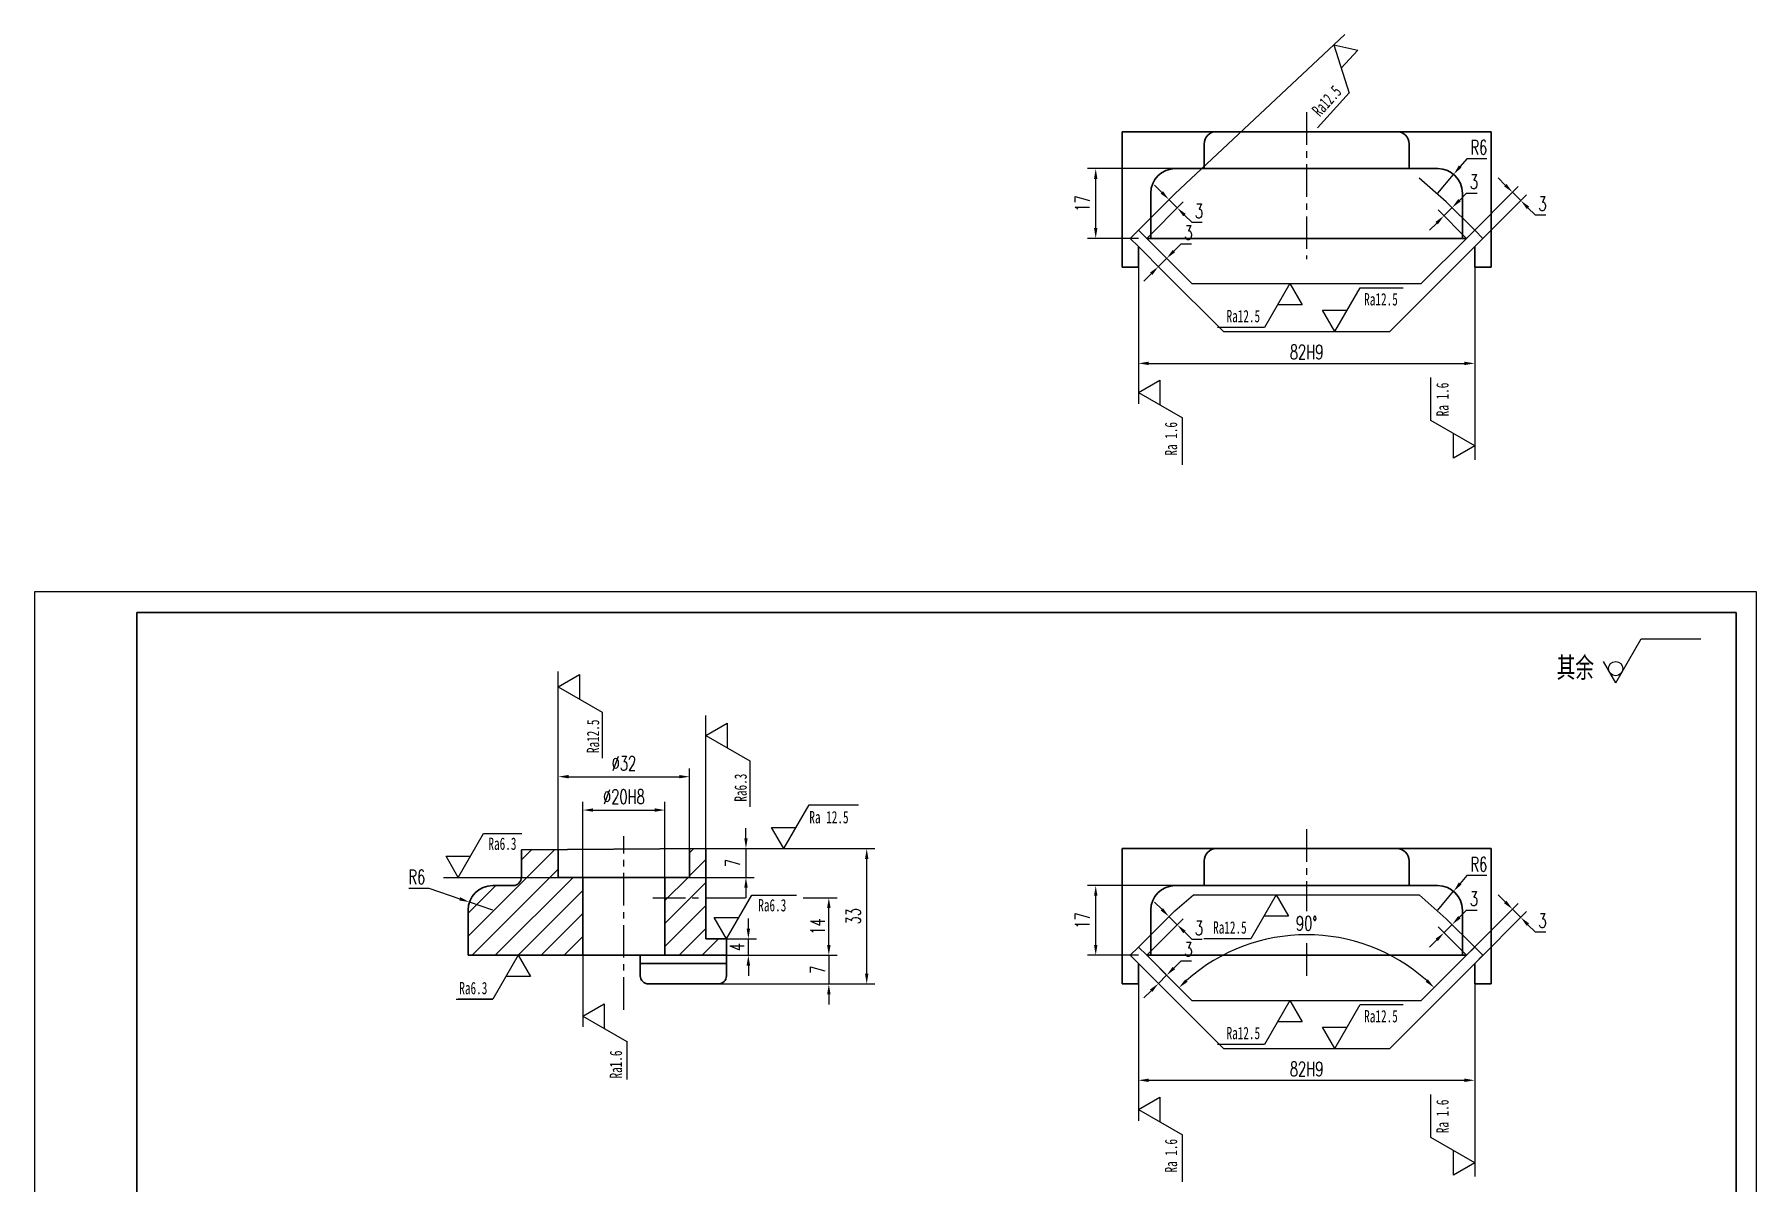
# Model space of a CAD drawing. Extents: x 125 to 545, y -74 to 358.
# Drawn here: x 125.1 to 545.1, y 78.5 to 358.4 of the extents above; entities that cross this region are included whole.
import ezdxf

# ---------------------------------------------------------------- set-up
doc = ezdxf.new("R2010")
doc.units = 0
doc.header["$LTSCALE"] = 0.5
doc.linetypes.add('CENTER', pattern=[50.8, 31.75, -6.35, 6.35, -6.35])
doc.layers.get('DEFPOINTS').update_dxf_attribs({"linetype": 'CONTINUOUS'})
for name, color, linetype in [('dim', 7, 'CONTINUOUS'), ('中心线', 3, 'CENTER'), ('文本', 7, 'CONTINUOUS'), ('细实线', 4, 'CONTINUOUS')]:
    doc.layers.add(name, color=color, linetype=linetype)
doc.layers.add('粗实线', color=7, linetype='CONTINUOUS', lineweight=30)
doc.styles.add('HZ', font='', dxfattribs={"width": 0.667})
doc.styles.add('PC_TEXTSTYLE', font='', dxfattribs={"width": 0.67})
doc.styles.get("Standard").update_dxf_attribs({"font": 'txt.shx', "width": 0.667})
doc.styles.get('HZ').set_extended_font_data('FangSong_GB2312')
doc.styles.get('PC_TEXTSTYLE').set_extended_font_data('仿宋_GB2312')
doc.dimstyles.new('直线型尺寸', dxfattribs={"dimscale": 0, "dimtxt": 3.5, "dimasz": 2.5, "dimexe": 2, "dimexo": 0, "dimgap": 1.5, "dimtad": 1, "dimdec": 0, "dimdsep": 46, "dimtxsty": 'Standard', "dimcen": 0, "dimclrd": 256, "dimclre": 256, "dimclrt": 256, "dimaunit": 1, "dimadec": 0, "dimazin": 0, "dimtfac": 1, "dimtdec": 4, "dimtmove": 0, "dimatfit": 3, "dimfxl": 1, "dimtolj": 1, "dimtzin": 0, "dimarcsym": 0})
doc.dimstyles.new('角度', dxfattribs={"dimscale": 0, "dimtxt": 3.5, "dimasz": 2.5, "dimexe": 2, "dimexo": 0, "dimgap": 1, "dimtad": 3, "dimtoh": 1, "dimdec": 0, "dimdsep": 46, "dimtxsty": 'Standard', "dimcen": 0, "dimclrd": 256, "dimclre": 256, "dimclrt": 256, "dimaunit": 1, "dimadec": 0, "dimazin": 0, "dimtfac": 1, "dimtdec": 0, "dimtmove": 0, "dimatfit": 3, "dimfxl": 1, "dimtolj": 1, "dimtzin": 0, "dimarcsym": 0})

# ---------------------------------------------------------------- blocks, each defined once
blk = doc.blocks.new('*D0')
at = {"layer": 'DEFPOINTS', "color": 0, "ltscale": 0.5, "transparency": 16777216}
for p in [(278.88, 169.32), (258.88, 152.92), (278.88, 152.92)]:
    blk.add_point(p, dxfattribs=at)
at = {"layer": 'dim', "lineweight": -2, "ltscale": 0.5, "transparency": 16777216}
for p, q in [((258.88, 152.92), (258.88, 171.32)), ((261.38, 169.32), (276.38, 169.32)), ((278.88, 152.92), (278.88, 171.32))]:
    blk.add_line(p, q, dxfattribs=at)
at = {"layer": 'dim', "ltscale": 0.5, "transparency": 16777216}
for points in [[(261.38, 169.74), (261.38, 168.91), (258.88, 169.32)], [(276.38, 169.74), (276.38, 168.91), (278.88, 169.32)]]:
    blk.add_solid(points, dxfattribs=at)
at = {"layer": 'dim', "ltscale": 0.5, "transparency": 16777216, "insert": (268.88, 172.57), "char_height": 3.5, "attachment_point": 5}
blk.add_mtext('\\A1;{\\C1;%%c20H8}', dxfattribs=at)
blk = doc.blocks.new('*D1')
at = {"layer": 'DEFPOINTS', "color": 0, "ltscale": 0.5, "transparency": 16777216}
for p in [(288.88, 159.92), (328.1, 159.92), (291.88, 126.92)]:
    blk.add_point(p, dxfattribs=at)
at = {"layer": 'dim', "lineweight": -2, "ltscale": 0.5, "transparency": 16777216}
for p, q in [((288.88, 159.92), (330.1, 159.92)), ((328.1, 129.42), (328.1, 157.42)), ((291.88, 126.92), (330.1, 126.92))]:
    blk.add_line(p, q, dxfattribs=at)
at = {"layer": 'dim', "ltscale": 0.5, "transparency": 16777216}
for points in [[(327.69, 157.42), (328.52, 157.42), (328.1, 159.92)], [(327.69, 129.42), (328.52, 129.42), (328.1, 126.92)]]:
    blk.add_solid(points, dxfattribs=at)
at = {"layer": 'dim', "ltscale": 0.5, "transparency": 16777216, "insert": (324.85, 143.42), "char_height": 3.5, "attachment_point": 5, "rotation": 90}
blk.add_mtext('\\A1;33', dxfattribs=at)
blk = doc.blocks.new('*D10')
at = {"layer": 'DEFPOINTS', "color": 0, "ltscale": 0.5, "transparency": 16777216}
for p in [(394.38, 126.92), (476.38, 126.92), (476.38, 103.44)]:
    blk.add_point(p, dxfattribs=at)
at = {"layer": 'dim', "lineweight": -2, "ltscale": 0.5, "transparency": 16777216}
for p, q in [((394.38, 126.92), (394.38, 101.44)), ((476.38, 126.92), (476.38, 101.44)), ((396.88, 103.44), (473.88, 103.44))]:
    blk.add_line(p, q, dxfattribs=at)
at = {"layer": 'dim', "ltscale": 0.5, "transparency": 16777216}
for points in [[(396.88, 103.85), (396.88, 103.02), (394.38, 103.44)], [(473.88, 103.85), (473.88, 103.02), (476.38, 103.44)]]:
    blk.add_solid(points, dxfattribs=at)
at = {"layer": 'dim', "ltscale": 0.5, "transparency": 16777216, "insert": (435.38, 106.19), "char_height": 3.5, "attachment_point": 5}
blk.add_mtext('\\A1;{\\C1;82H9}', dxfattribs=at)
blk = doc.blocks.new('*D11')
at = {"layer": 'DEFPOINTS', "color": 0, "ltscale": 0.5, "transparency": 16777216}
for p in [(383.95, 150.92), (410.38, 150.92), (394.38, 133.92)]:
    blk.add_point(p, dxfattribs=at)
at = {"layer": 'dim', "lineweight": -2, "ltscale": 0.5, "transparency": 16777216}
for p, q in [((410.38, 150.92), (381.95, 150.92)), ((383.95, 136.42), (383.95, 148.42)), ((394.38, 133.92), (381.95, 133.92))]:
    blk.add_line(p, q, dxfattribs=at)
at = {"layer": 'dim', "ltscale": 0.5, "transparency": 16777216}
for points in [[(383.54, 148.42), (384.37, 148.42), (383.95, 150.92)], [(383.54, 136.42), (384.37, 136.42), (383.95, 133.92)]]:
    blk.add_solid(points, dxfattribs=at)
at = {"layer": 'dim', "ltscale": 0.5, "transparency": 16777216, "insert": (380.7, 142.42), "char_height": 3.5, "attachment_point": 5, "rotation": 90}
blk.add_mtext('\\A1;17', dxfattribs=at)
blk = doc.blocks.new('*D12')
at = {"layer": 'DEFPOINTS', "color": 0, "ltscale": 0.5, "transparency": 16777216}
for p in [(471.24, 149.51), (467.38, 144.92)]:
    blk.add_point(p, dxfattribs=at)
at = {"layer": 'dim', "lineweight": -2, "ltscale": 0.5, "transparency": 16777216}
for p, q in [((474.45, 153.34), (472.84, 151.43)), ((479.34, 153.34), (474.45, 153.34)), ((467.38, 144.92), (471.24, 149.51))]:
    blk.add_line(p, q, dxfattribs=at)
at = {"layer": 'dim', "ltscale": 0.5, "transparency": 16777216}
blk.add_solid([(472.52, 151.7), (473.16, 151.16), (471.24, 149.51)], dxfattribs=at)
at = {"layer": 'dim', "ltscale": 0.5, "transparency": 16777216, "insert": (477.4, 156.09), "char_height": 3.5, "attachment_point": 5}
blk.add_mtext('\\A1;R6', dxfattribs=at)
blk = doc.blocks.new('ccd')
at = {"layer": 'dim', "ltscale": 0.5}
for p, q in [((0, 0), (6.18, 10.7)), ((-3, 5.2), (3, 5.2)), ((0, 0), (-3, 5.2))]:
    blk.add_line(p, q, dxfattribs=at)
blk = doc.blocks.new('*D14')
at = {"layer": 'DEFPOINTS', "color": 0, "ltscale": 0.5, "transparency": 16777216}
for p in [(293.88, 137.92), (299.23, 137.92), (293.88, 133.92)]:
    blk.add_point(p, dxfattribs=at)
at = {"layer": '文本', "lineweight": -2, "ltscale": 0.5, "transparency": 16777216}
for p, q in [((299.23, 140.42), (299.23, 142.92)), ((293.88, 137.92), (301.23, 137.92)), ((299.23, 133.92), (299.23, 137.92)), ((293.88, 133.92), (301.23, 133.92)), ((299.23, 131.42), (299.23, 128.92))]:
    blk.add_line(p, q, dxfattribs=at)
at = {"layer": '文本', "ltscale": 0.5, "transparency": 16777216}
for points in [[(298.82, 140.42), (299.65, 140.42), (299.23, 137.92)], [(298.82, 131.42), (299.65, 131.42), (299.23, 133.92)]]:
    blk.add_solid(points, dxfattribs=at)
at = {"layer": '文本', "ltscale": 0.5, "transparency": 16777216, "insert": (296.48, 135.92), "char_height": 3.5, "attachment_point": 5, "rotation": 90}
blk.add_mtext('\\A1;4', dxfattribs=at)
blk = doc.blocks.new('*D15')
at = {"layer": 'DEFPOINTS', "color": 0, "ltscale": 0.5, "transparency": 16777216}
for p in [(293.88, 133.92), (293.88, 126.92), (318.86, 126.92)]:
    blk.add_point(p, dxfattribs=at)
at = {"layer": '文本', "lineweight": -2, "ltscale": 0.5, "transparency": 16777216}
for p, q in [((318.86, 136.42), (318.86, 138.92)), ((293.88, 133.92), (320.86, 133.92)), ((318.86, 133.92), (318.86, 126.92)), ((293.88, 126.92), (320.86, 126.92)), ((318.86, 124.42), (318.86, 121.92))]:
    blk.add_line(p, q, dxfattribs=at)
at = {"layer": '文本', "ltscale": 0.5, "transparency": 16777216}
for points in [[(318.44, 136.42), (319.28, 136.42), (318.86, 133.92)], [(318.44, 124.42), (319.28, 124.42), (318.86, 126.92)]]:
    blk.add_solid(points, dxfattribs=at)
at = {"layer": '文本', "ltscale": 0.5, "transparency": 16777216, "insert": (316.11, 130.42), "char_height": 3.5, "attachment_point": 5, "rotation": 90}
blk.add_mtext('\\A1;7', dxfattribs=at)
blk = doc.blocks.new('*D17')
at = {"layer": 'DEFPOINTS', "color": 0, "ltscale": 0.5, "transparency": 16777216}
for p in [(403.82, 141.36), (394.38, 135.92), (396.38, 133.92)]:
    blk.add_point(p, dxfattribs=at)
at = {"layer": '文本', "lineweight": -2, "ltscale": 0.5, "transparency": 16777216}
for p, q in [((394.38, 135.92), (403.24, 144.78)), ((400.06, 145.13), (398.29, 146.9)), ((401.82, 143.36), (403.82, 141.36)), ((396.38, 133.92), (405.24, 142.78)), ((405.59, 139.6), (407.36, 137.83)), ((407.36, 137.83), (409.92, 137.83))]:
    blk.add_line(p, q, dxfattribs=at)
at = {"layer": '文本', "ltscale": 0.5, "transparency": 16777216}
for points in [[(400.35, 145.43), (399.76, 144.84), (401.82, 143.36)], [(405.89, 139.89), (405.3, 139.3), (403.82, 141.36)]]:
    blk.add_solid(points, dxfattribs=at)
at = {"layer": '文本', "ltscale": 0.5, "transparency": 16777216, "insert": (409.14, 140.58), "char_height": 3.5, "attachment_point": 5}
blk.add_mtext('\\A1;3', dxfattribs=at)
blk = doc.blocks.new('*D18')
at = {"layer": 'DEFPOINTS', "color": 0, "ltscale": 0.5, "transparency": 16777216}
for p in [(394.38, 131.92), (396.38, 133.92), (401.25, 129.04)]:
    blk.add_point(p, dxfattribs=at)
at = {"layer": '文本', "lineweight": -2, "ltscale": 0.5, "transparency": 16777216}
for p, q in [((394.38, 131.92), (400.67, 125.63)), ((396.38, 133.92), (402.67, 127.63)), ((403.02, 130.81), (404.79, 132.58)), ((404.79, 132.58), (407.34, 132.58)), ((399.25, 127.04), (401.25, 129.04)), ((397.48, 125.28), (395.72, 123.51))]:
    blk.add_line(p, q, dxfattribs=at)
at = {"layer": '文本', "ltscale": 0.5, "transparency": 16777216}
for points in [[(402.73, 131.11), (403.32, 130.52), (401.25, 129.04)], [(397.19, 125.57), (397.78, 124.98), (399.25, 127.04)]]:
    blk.add_solid(points, dxfattribs=at)
at = {"layer": '文本', "ltscale": 0.5, "transparency": 16777216, "insert": (406.57, 135.33), "char_height": 3.5, "attachment_point": 5}
blk.add_mtext('\\A1;3', dxfattribs=at)
blk = doc.blocks.new('*D19')
at = {"layer": 'DEFPOINTS', "color": 0, "ltscale": 0.5, "transparency": 16777216}
for p in [(470.88, 141.42), (476.38, 135.92), (474.38, 133.92)]:
    blk.add_point(p, dxfattribs=at)
at = {"layer": '文本', "lineweight": -2, "ltscale": 0.5, "transparency": 16777216}
for p, q in [((476.38, 135.92), (469.46, 142.83)), ((472.65, 143.19), (474.41, 144.95)), ((474.41, 144.95), (476.97, 144.95)), ((474.38, 133.92), (467.46, 140.83)), ((468.88, 139.42), (470.88, 141.42)), ((467.11, 137.65), (465.34, 135.88))]:
    blk.add_line(p, q, dxfattribs=at)
at = {"layer": '文本', "ltscale": 0.5, "transparency": 16777216}
for points in [[(472.35, 143.48), (472.94, 142.89), (470.88, 141.42)], [(466.82, 137.94), (467.41, 137.36), (468.88, 139.42)]]:
    blk.add_solid(points, dxfattribs=at)
at = {"layer": '文本', "ltscale": 0.5, "transparency": 16777216, "insert": (476.19, 147.7), "char_height": 3.5, "attachment_point": 5}
blk.add_mtext('\\A1;3', dxfattribs=at)
blk = doc.blocks.new('*D20')
at = {"layer": 'DEFPOINTS', "color": 0, "ltscale": 0.5, "transparency": 16777216}
for p in [(487.6, 143.14), (474.38, 133.92), (476.38, 131.92)]:
    blk.add_point(p, dxfattribs=at)
at = {"layer": '文本', "lineweight": -2, "ltscale": 0.5, "transparency": 16777216}
for p, q in [((483.83, 146.91), (482.07, 148.68)), ((474.38, 133.92), (487.02, 146.56)), ((476.38, 131.92), (489.02, 144.56)), ((485.6, 145.14), (487.6, 143.14)), ((489.37, 141.37), (491.14, 139.61)), ((491.14, 139.61), (493.69, 139.61))]:
    blk.add_line(p, q, dxfattribs=at)
at = {"layer": '文本', "ltscale": 0.5, "transparency": 16777216}
for points in [[(484.13, 147.2), (483.54, 146.61), (485.6, 145.14)], [(489.66, 141.67), (489.07, 141.08), (487.6, 143.14)]]:
    blk.add_solid(points, dxfattribs=at)
at = {"layer": '文本', "ltscale": 0.5, "transparency": 16777216, "insert": (492.92, 142.36), "char_height": 3.5, "attachment_point": 5}
blk.add_mtext('\\A1;3', dxfattribs=at)
blk = doc.blocks.new('*D21')
at = {"layer": 'DEFPOINTS', "color": 0, "ltscale": 0.5, "transparency": 16777216}
for p in [(394.38, 301.72), (476.38, 301.72), (476.38, 278.23)]:
    blk.add_point(p, dxfattribs=at)
at = {"layer": 'dim', "lineweight": -2, "ltscale": 0.5, "transparency": 16777216}
for p, q in [((394.38, 301.72), (394.38, 276.23)), ((476.38, 301.72), (476.38, 276.23)), ((396.88, 278.23), (473.88, 278.23))]:
    blk.add_line(p, q, dxfattribs=at)
at = {"layer": 'dim', "ltscale": 0.5, "transparency": 16777216}
for points in [[(396.88, 278.65), (396.88, 277.82), (394.38, 278.23)], [(473.88, 278.65), (473.88, 277.82), (476.38, 278.23)]]:
    blk.add_solid(points, dxfattribs=at)
at = {"layer": 'dim', "ltscale": 0.5, "transparency": 16777216, "insert": (435.38, 280.98), "char_height": 3.5, "attachment_point": 5}
blk.add_mtext('\\A1;82H9', dxfattribs=at)
blk = doc.blocks.new('*D25')
at = {"layer": 'DEFPOINTS', "color": 0, "ltscale": 0.5, "transparency": 16777216}
for p in [(394.38, 306.72), (396.38, 308.72), (401.25, 303.84)]:
    blk.add_point(p, dxfattribs=at)
at = {"layer": '文本', "lineweight": -2, "ltscale": 0.5, "transparency": 16777216}
for p, q in [((394.38, 306.72), (400.67, 300.43)), ((396.38, 308.72), (402.67, 302.43)), ((403.02, 305.61), (404.79, 307.38)), ((404.79, 307.38), (407.34, 307.38)), ((399.25, 301.84), (401.25, 303.84)), ((397.48, 300.08), (395.72, 298.31))]:
    blk.add_line(p, q, dxfattribs=at)
at = {"layer": '文本', "ltscale": 0.5, "transparency": 16777216}
for points in [[(402.73, 305.91), (403.32, 305.32), (401.25, 303.84)], [(397.19, 300.37), (397.78, 299.78), (399.25, 301.84)]]:
    blk.add_solid(points, dxfattribs=at)
at = {"layer": '文本', "ltscale": 0.5, "transparency": 16777216, "insert": (406.57, 310.13), "char_height": 3.5, "attachment_point": 5}
blk.add_mtext('\\A1;3', dxfattribs=at)
blk = doc.blocks.new('*D24')
at = {"layer": 'DEFPOINTS', "color": 0, "ltscale": 0.5, "transparency": 16777216}
for p in [(403.82, 316.16), (394.38, 310.72), (396.38, 308.72)]:
    blk.add_point(p, dxfattribs=at)
at = {"layer": '文本', "lineweight": -2, "ltscale": 0.5, "transparency": 16777216}
for p, q in [((394.38, 310.72), (403.24, 319.58)), ((400.06, 319.93), (398.29, 321.7)), ((396.38, 308.72), (405.24, 317.58)), ((401.82, 318.16), (403.82, 316.16)), ((405.59, 314.4), (407.36, 312.63)), ((407.36, 312.63), (409.92, 312.63))]:
    blk.add_line(p, q, dxfattribs=at)
at = {"layer": '文本', "ltscale": 0.5, "transparency": 16777216}
for points in [[(400.35, 320.23), (399.76, 319.64), (401.82, 318.16)], [(405.89, 314.69), (405.3, 314.1), (403.82, 316.16)]]:
    blk.add_solid(points, dxfattribs=at)
at = {"layer": '文本', "ltscale": 0.5, "transparency": 16777216, "insert": (409.14, 315.38), "char_height": 3.5, "attachment_point": 5}
blk.add_mtext('\\A1;3', dxfattribs=at)
blk = doc.blocks.new('*D22')
at = {"layer": 'DEFPOINTS', "color": 0, "ltscale": 0.5, "transparency": 16777216}
for p in [(383.95, 325.72), (410.38, 325.72), (394.38, 308.72)]:
    blk.add_point(p, dxfattribs=at)
at = {"layer": 'dim', "lineweight": -2, "ltscale": 0.5, "transparency": 16777216}
for p, q in [((410.38, 325.72), (381.95, 325.72)), ((383.95, 311.22), (383.95, 323.22)), ((394.38, 308.72), (381.95, 308.72))]:
    blk.add_line(p, q, dxfattribs=at)
at = {"layer": 'dim', "ltscale": 0.5, "transparency": 16777216}
for points in [[(383.54, 323.22), (384.37, 323.22), (383.95, 325.72)], [(383.54, 311.22), (384.37, 311.22), (383.95, 308.72)]]:
    blk.add_solid(points, dxfattribs=at)
at = {"layer": 'dim', "ltscale": 0.5, "transparency": 16777216, "insert": (380.7, 317.22), "char_height": 3.5, "attachment_point": 5, "rotation": 90}
blk.add_mtext('\\A1;17', dxfattribs=at)
blk = doc.blocks.new('*D27')
at = {"layer": 'DEFPOINTS', "color": 0, "ltscale": 0.5, "transparency": 16777216}
for p in [(487.6, 317.94), (474.38, 308.72), (476.38, 306.72)]:
    blk.add_point(p, dxfattribs=at)
at = {"layer": '文本', "lineweight": -2, "ltscale": 0.5, "transparency": 16777216}
for p, q in [((483.83, 321.71), (482.07, 323.48)), ((474.38, 308.72), (487.02, 321.36)), ((476.38, 306.72), (489.02, 319.36)), ((485.6, 319.94), (487.6, 317.94)), ((489.37, 316.17), (491.14, 314.41)), ((491.14, 314.41), (493.69, 314.41))]:
    blk.add_line(p, q, dxfattribs=at)
at = {"layer": '文本', "ltscale": 0.5, "transparency": 16777216}
for points in [[(484.13, 322), (483.54, 321.41), (485.6, 319.94)], [(489.66, 316.47), (489.07, 315.88), (487.6, 317.94)]]:
    blk.add_solid(points, dxfattribs=at)
at = {"layer": '文本', "ltscale": 0.5, "transparency": 16777216, "insert": (492.92, 317.16), "char_height": 3.5, "attachment_point": 5}
blk.add_mtext('\\A1;3', dxfattribs=at)
blk = doc.blocks.new('*D26')
at = {"layer": 'DEFPOINTS', "color": 0, "ltscale": 0.5, "transparency": 16777216}
for p in [(470.88, 316.22), (474.38, 308.72), (476.38, 310.72)]:
    blk.add_point(p, dxfattribs=at)
at = {"layer": '文本', "lineweight": -2, "ltscale": 0.5, "transparency": 16777216}
for p, q in [((472.65, 317.98), (474.41, 319.75)), ((474.41, 319.75), (476.97, 319.75)), ((474.38, 308.72), (467.46, 315.63)), ((468.88, 314.22), (470.88, 316.22)), ((476.38, 310.72), (469.46, 317.63)), ((467.11, 312.45), (465.34, 310.68))]:
    blk.add_line(p, q, dxfattribs=at)
at = {"layer": '文本', "ltscale": 0.5, "transparency": 16777216}
for points in [[(472.35, 318.28), (472.94, 317.69), (470.88, 316.22)], [(466.82, 312.74), (467.41, 312.15), (468.88, 314.22)]]:
    blk.add_solid(points, dxfattribs=at)
at = {"layer": '文本', "ltscale": 0.5, "transparency": 16777216, "insert": (476.19, 322.5), "char_height": 3.5, "attachment_point": 5}
blk.add_mtext('\\A1;3', dxfattribs=at)
blk = doc.blocks.new('*D23')
at = {"layer": 'DEFPOINTS', "color": 0, "ltscale": 0.5, "transparency": 16777216}
for p in [(471.24, 324.31), (467.38, 319.72)]:
    blk.add_point(p, dxfattribs=at)
at = {"layer": 'dim', "lineweight": -2, "ltscale": 0.5, "transparency": 16777216}
for p, q in [((474.45, 328.14), (472.84, 326.23)), ((479.34, 328.14), (474.45, 328.14)), ((467.38, 319.72), (471.24, 324.31))]:
    blk.add_line(p, q, dxfattribs=at)
at = {"layer": 'dim', "ltscale": 0.5, "transparency": 16777216}
blk.add_solid([(472.52, 326.5), (473.16, 325.96), (471.24, 324.31)], dxfattribs=at)
at = {"layer": 'dim', "ltscale": 0.5, "transparency": 16777216, "insert": (477.4, 330.89), "char_height": 3.5, "attachment_point": 5}
blk.add_mtext('\\A1;R6', dxfattribs=at)
blk = doc.blocks.new('*D28')
at = {"layer": 'DEFPOINTS', "color": 0, "ltscale": 0.5, "transparency": 16777216}
for p in [(394.38, 135.92), (446.77, 137.42), (396.38, 133.92), (474.38, 133.92), (463.34, 122.88)]:
    blk.add_point(p, dxfattribs=at)
at = {"layer": '文本', "lineweight": -2, "ltscale": 0.5, "transparency": 16777216}
blk.add_line((396.38, 133.92), (405.68, 124.62), dxfattribs=at)
blk.add_arc((435.38, 94.92), 44, 48.2559, 131.7441, dxfattribs=at)
at = {"layer": '文本', "ltscale": 0.5, "transparency": 16777216}
for points in [[(406.37, 127.44), (405.8, 128.05), (404.27, 126.03)], [(464.96, 128.05), (464.39, 127.44), (466.49, 126.03)]]:
    blk.add_solid(points, dxfattribs=at)
at = {"layer": '文本', "ltscale": 0.5, "transparency": 16777216, "insert": (435.38, 141.67), "char_height": 3.5, "attachment_point": 5}
blk.add_mtext('\\A1;90°', dxfattribs=at)
blk = doc.blocks.new('*D29')
at = {"layer": 'DEFPOINTS', "color": 0, "ltscale": 0.5, "transparency": 16777216}
for p in [(231.21, 146.87), (236.88, 144.92)]:
    blk.add_point(p, dxfattribs=at)
at = {"layer": '文本', "lineweight": -2, "ltscale": 0.5, "transparency": 16777216}
for p, q in [((216.43, 150.27), (221.32, 150.27)), ((221.32, 150.27), (228.84, 147.68)), ((236.88, 144.92), (231.21, 146.87))]:
    blk.add_line(p, q, dxfattribs=at)
at = {"layer": '文本', "ltscale": 0.5, "transparency": 16777216}
blk.add_solid([(228.98, 148.08), (228.71, 147.29), (231.21, 146.87)], dxfattribs=at)
at = {"layer": '文本', "ltscale": 0.5, "transparency": 16777216, "insert": (218.38, 153.02), "char_height": 3.5, "attachment_point": 5}
blk.add_mtext('\\A1;R6', dxfattribs=at)

msp = doc.modelspace()

# ---------------------------------------------------------------- linework, layer by layer
at = {"layer": 'dim', "ltscale": 0.5}
for p, q in [((445.76, 344.16), (438.04, 335.68)), ((442.23, 285.99), (448.41, 296.69)), ((448.41, 296.69), (458.91, 296.69)), ((394.38, 293.97), (394.38, 287.65)), ((442.23, 285.99), (439.23, 291.19)), ((439.23, 291.19), (445.23, 291.19)), ((476.38, 293.97), (476.38, 254.74)), ((425.08, 286.99), (413.62, 286.99)), ((465.68, 264.31), (465.68, 274.81)), ((405.07, 264.97), (405.07, 253.5)), ((476.38, 258.14), (465.68, 264.31)), ((471.18, 255.14), (471.18, 261.14)), ((476.38, 258.14), (471.18, 255.14)), ((510.76, 200.35), (516.94, 211.04)), ((516.94, 211.04), (531.54, 211.04)), ((252.88, 159.68), (252.88, 203.11)), ((510.76, 200.35), (507.76, 205.54)), ((263.58, 193.17), (263.58, 181.97)), ((299.58, 181.32), (299.58, 170.12)), ((255.38, 177.46), (282.38, 177.46)), ((284.88, 159.92), (284.88, 179.46)), ((307.88, 159.92), (314.06, 170.61)), ((314.06, 170.61), (326.13, 170.61)), ((298.65, 162.42), (298.65, 164.92)), ((304.88, 165.11), (310.88, 165.11)), ((307.88, 159.92), (304.88, 165.11)), ((228.5, 152.92), (234.67, 163.61)), ((234.67, 163.61), (243.96, 163.61)), ((284.88, 159.92), (300.65, 159.92)), ((298.65, 159.92), (298.65, 152.92)), ((228.5, 152.92), (225.5, 158.11)), ((225.5, 158.11), (231.5, 158.11)), ((224.9, 152.92), (252.88, 152.92)), ((284.53, 152.92), (300.65, 152.92)), ((293.88, 137.92), (300.06, 148.61)), ((298.65, 150.42), (298.65, 147.92)), ((300.06, 148.61), (310.98, 148.61)), ((293.88, 137.92), (290.88, 143.11)), ((290.88, 143.11), (296.88, 143.11)), ((421.8, 137.93), (410.33, 137.93)), ((243.08, 133.92), (236.9, 123.22)), ((243.08, 133.92), (246.08, 128.72)), ((258.88, 133.92), (258.88, 116.43)), ((246.08, 128.72), (240.08, 128.72)), ((227.97, 123.22), (236.9, 123.22)), ((236.9, 123.22), (228.44, 123.22)), ((442.23, 111.19), (448.41, 121.89)), ((448.41, 121.89), (458.91, 121.89)), ((394.38, 119.17), (394.38, 112.85)), ((476.38, 119.17), (476.38, 79.94)), ((439.23, 116.39), (445.23, 116.39)), ((442.23, 111.19), (439.23, 116.39)), ((269.58, 112.94), (269.58, 103.59)), ((425.08, 112.19), (413.62, 112.19)), ((465.68, 89.51), (465.68, 100.01)), ((405.07, 90.17), (405.07, 78.7)), ((476.38, 83.34), (465.68, 89.51)), ((471.18, 80.34), (471.18, 86.34)), ((476.38, 83.34), (471.18, 80.34))]:
    msp.add_line(p, q, dxfattribs=at)
msp.add_circle((510.76, 203.81), 1.73, dxfattribs=at)
for points in [[(255.38, 177.88), (255.38, 177.05), (252.88, 177.46)], [(282.38, 177.88), (282.38, 177.05), (284.88, 177.46)], [(298.24, 162.42), (299.07, 162.42), (298.65, 159.92)], [(298.24, 150.42), (299.07, 150.42), (298.65, 152.92)]]:
    msp.add_solid(points, dxfattribs=at)
at = {"layer": '中心线', "ltscale": 0.5}
for p, q in [((435.38, 339.47), (435.38, 303.65)), ((435.38, 164.67), (435.38, 144.68)), ((268.88, 120.65), (268.88, 162.97)), ((275.97, 147.92), (292.35, 147.92)), ((435.38, 136.85), (435.38, 128.85))]:
    msp.add_line(p, q, dxfattribs=at)
at = {"layer": '文本', "ltscale": 0.5}
for p, q in [((403.24, 319.58), (444.68, 358.43)), ((469.46, 317.63), (462.86, 323.42)), ((476.38, 306.72), (455.65, 285.99)), ((474.38, 308.72), (463.34, 297.68)), ((402.67, 302.43), (407.41, 297.68)), ((400.67, 300.43), (415.1, 285.99)), ((407.41, 297.68), (463.34, 297.68)), ((415.1, 285.99), (455.65, 285.99)), ((394.38, 276.23), (394.38, 268.39)), ((288.88, 159.92), (288.88, 192.37)), ((292.35, 147.92), (298.52, 147.92)), ((312.63, 147.92), (320.86, 147.92)), ((403.24, 144.78), (407.8, 148.62)), ((407.8, 148.62), (462.86, 148.62)), ((469.46, 142.83), (462.86, 148.62)), ((318.86, 136.42), (318.86, 145.42)), ((300.85, 133.92), (320.86, 133.92)), ((476.38, 131.92), (455.65, 111.19)), ((474.38, 133.92), (463.34, 122.88)), ((402.67, 127.63), (407.41, 122.88)), ((400.67, 125.63), (415.1, 111.19)), ((407.41, 122.88), (463.34, 122.88)), ((415.1, 111.19), (455.65, 111.19)), ((394.38, 101.44), (394.38, 93.59))]:
    msp.add_line(p, q, dxfattribs=at)
for points in [[(318.44, 145.42), (319.28, 145.42), (318.86, 147.92)], [(318.44, 136.42), (319.28, 136.42), (318.86, 133.92)]]:
    msp.add_solid(points, dxfattribs=at)
at = {"layer": '粗实线', "ltscale": 0.5}
for p, q in [((390.38, 334.72), (480.38, 334.72)), ((390.38, 334.72), (390.38, 301.72)), ((413.38, 334.72), (457.38, 334.72)), ((480.38, 334.72), (480.38, 301.72)), ((410.38, 331.72), (410.38, 325.72)), ((460.38, 331.72), (460.38, 325.72)), ((403.38, 325.72), (467.38, 325.72)), ((397.38, 319.72), (397.38, 308.72)), ((473.38, 319.72), (473.38, 308.72)), ((394.38, 310.72), (392.38, 308.72)), ((392.38, 308.72), (394.38, 306.72)), ((394.38, 310.72), (396.38, 308.72)), ((394.38, 306.72), (394.38, 301.72)), ((396.38, 308.72), (474.38, 308.72)), ((476.38, 310.72), (474.38, 308.72)), ((476.38, 310.72), (478.38, 308.72)), ((478.38, 308.72), (476.38, 306.72)), ((476.38, 306.72), (476.38, 301.72)), ((390.38, 301.72), (394.38, 301.72)), ((476.38, 301.72), (480.38, 301.72)), ((243.88, 159.62), (288.88, 159.92)), ((243.88, 152.92), (243.88, 159.62)), ((252.88, 152.92), (252.88, 159.68)), ((284.88, 152.92), (284.88, 159.92)), ((288.88, 137.92), (288.88, 159.92)), ((390.38, 159.92), (390.38, 126.92)), ((390.38, 159.92), (480.38, 159.92)), ((413.38, 159.92), (457.38, 159.92)), ((480.38, 159.92), (480.38, 126.92)), ((410.38, 156.92), (410.38, 150.92)), ((460.38, 156.92), (460.38, 150.92)), ((252.88, 152.92), (284.88, 152.92)), ((258.88, 133.92), (258.88, 152.92)), ((278.88, 133.92), (278.88, 152.92)), ((236.88, 150.92), (241.88, 150.92)), ((403.38, 150.92), (467.38, 150.92)), ((230.88, 133.92), (230.88, 144.92)), ((397.38, 144.92), (397.38, 133.92)), ((473.38, 144.92), (473.38, 133.92)), ((288.88, 137.92), (293.88, 137.92)), ((293.88, 128.92), (293.88, 137.92)), ((394.38, 135.92), (392.38, 133.92)), ((394.38, 135.92), (396.38, 133.92)), ((476.38, 135.92), (474.38, 133.92)), ((476.38, 135.92), (478.38, 133.92)), ((230.88, 133.92), (293.88, 133.92)), ((272.88, 128.92), (272.88, 133.92)), ((293.88, 131.92), (272.88, 131.92)), ((392.38, 133.92), (394.38, 131.92)), ((394.38, 131.92), (394.38, 126.92)), ((396.38, 133.92), (474.38, 133.92)), ((478.38, 133.92), (476.38, 131.92)), ((476.38, 131.92), (476.38, 126.92)), ((274.88, 126.92), (291.88, 126.92)), ((390.38, 126.92), (394.38, 126.92)), ((476.38, 126.92), (480.38, 126.92))]:
    msp.add_line(p, q, dxfattribs=at)
at = {"layer": '粗实线'}
for p, q in [((150.12, 217.5), (150.12, -69.5)), ((540.12, 217.5), (150.12, 217.5)), ((540.12, -69.5), (540.12, 217.5))]:
    msp.add_line(p, q, dxfattribs=at)
at = {"layer": '粗实线', "ltscale": 0.5}
for centre, radius, start, end in [((413.38, 331.72), 3, 90, 180), ((457.38, 331.72), 3, 0, 90), ((403.38, 319.72), 6, 90, 180), ((467.38, 319.72), 6, 0, 90), ((413.38, 156.92), 3, 90, 180), ((457.38, 156.92), 3, 0, 90), ((241.88, 152.92), 2, 270, 360), ((236.88, 144.92), 6, 90, 180), ((403.38, 144.92), 6, 90, 180), ((467.38, 144.92), 6, 0, 90), ((274.88, 128.92), 2, 180, 270), ((291.88, 128.92), 2, 270, 0)]:
    msp.add_arc(centre, radius, start, end, dxfattribs=at)
at = {"layer": '细实线', "linetype": 'Continuous', "ltscale": 0.5}
for p, q in [((243.24, 150.92), (252, 159.67)), ((243.89, 157.18), (246.34, 159.63)), ((284.88, 158.88), (285.92, 159.92)), ((284.88, 153.27), (288.88, 157.27)), ((231.85, 133.92), (252.88, 154.95)), ((237.47, 133.92), (256.47, 152.92)), ((278.88, 152.88), (278.92, 152.92)), ((278.88, 147.27), (284.53, 152.92)), ((278.88, 141.66), (288.88, 151.66)), ((230.88, 144.17), (237.63, 150.92)), ((230.88, 138.56), (243.24, 150.92)), ((243.08, 133.92), (258.88, 149.72)), ((248.69, 133.92), (258.88, 144.11)), ((278.88, 136.04), (288.88, 146.04)), ((282.37, 133.92), (288.88, 140.43)), ((254.3, 133.92), (258.88, 138.49)), ((287.98, 133.92), (291.98, 137.92)), ((293.59, 133.92), (293.88, 134.21))]:
    msp.add_line(p, q, dxfattribs=at)
at = {"layer": '细实线'}
msp.add_lwpolyline([(125.12, -74.5), (545.12, -74.5), (545.12, 222.5), (125.12, 222.5)], close=True, dxfattribs=at)

# ---------------------------------------------------------------- block references
at = {"layer": 'dim'}
for p, rotation in [((442.01, 355.92), 227.6859324847017), ((431.26, 297.68), 180), ((394.38, 271.14), 270), ((252.88, 199.34), 270), ((288.88, 187.5), 270), ((427.97, 148.62), 180), ((258.88, 119.11), 270), ((431.26, 122.88), 180), ((394.38, 96.34), 270)]:
    msp.add_blockref('ccd', p, dxfattribs=dict(at, rotation=rotation))

# ---------------------------------------------------------------- texts
at = {"layer": 'dim', "ltscale": 0.5, "char_height": 3, "attachment_point": 1}
for s, insert, width, rotation, style in [('Ra12.5', (436.4, 340.22), 11.7876, 47.6859, 'HZ'), ('Ra 1.6', (467.01, 265.33), 14.3663, 90, 'PC_TEXTSTYLE'), ('Ra 1.6', (400.81, 255.76), 11.7876, 90, 'HZ'), ('Ra12.5', (259.84, 183.22), 11.7876, 90, 'HZ'), ('Ra6.3', (295.84, 171.38), 11.7876, 90, 'HZ'), ('Ra1.6', (265.42, 103.88), 11.7876, 90, 'HZ'), ('Ra 1.6', (467.01, 90.53), 14.3663, 90, 'PC_TEXTSTYLE'), ('Ra 1.6', (400.81, 80.96), 11.7876, 90, 'HZ')]:
    msp.add_mtext(s, dxfattribs=dict(at, insert=insert, width=width, rotation=rotation, style=style))
for s, insert, width, style in [('Ra12.5', (449.42, 295.36), 14.3663, 'PC_TEXTSTYLE'), ('Ra12.5', (415.87, 291.26), 11.7876, 'HZ'), ('Ra 12.5', (314.11, 169.09), 20.712, 'PC_TEXTSTYLE'), ('Ra6.3', (235.84, 162.62), 10.0489, 'PC_TEXTSTYLE'), ('Ra6.3', (301.65, 147.62), 10.0489, 'PC_TEXTSTYLE'), ('Ra12.5', (412.59, 142.2), 11.7876, 'HZ'), ('Ra6.3', (228.74, 127.42), 14.7688, 'PC_TEXTSTYLE'), ('Ra12.5', (449.42, 120.56), 14.3663, 'PC_TEXTSTYLE'), ('Ra12.5', (415.87, 116.46), 11.7876, 'HZ')]:
    msp.add_mtext(s, dxfattribs=dict(at, insert=insert, width=width, style=style))
at = {"layer": 'dim', "ltscale": 0.5, "insert": (496.37, 206.59), "char_height": 5, "width": 26.0431, "attachment_point": 1}
msp.add_mtext('{\\fFangSong|b0|i0|c134|p49;其余}', dxfattribs=at)
at = {"layer": 'dim', "ltscale": 0.5, "insert": (268.88, 180.71), "char_height": 3.5, "attachment_point": 5}
msp.add_mtext('\\A1;%%c32', dxfattribs=at)
at = {"layer": 'dim', "ltscale": 0.5, "insert": (295.4, 156.42), "char_height": 3.5, "attachment_point": 5, "rotation": 90}
msp.add_mtext('\\A1;7', dxfattribs=at)
at = {"layer": '文本', "ltscale": 0.5, "insert": (316.11, 140.92), "char_height": 3.5, "attachment_point": 5, "rotation": 90}
msp.add_mtext('\\A1;14', dxfattribs=at)

# ---------------------------------------------------------------- dimensions: what is measured, and where the dimension line sits
at = {"layer": 'dim', "ltscale": 0.5}
for center, mpoint, picture, middle in [((467.38, 319.72), (471.24, 324.31), '*D23', (477.4, 330.89)), ((467.38, 144.92), (471.24, 149.51), '*D12', (477.4, 156.09))]:
    dim = msp.add_radius_dim(center=center, mpoint=mpoint, dimstyle='角度', override={"dimscale": 1}, dxfattribs=at)
    dim.commit()
    dim.dimension.update_dxf_attribs({"geometry": picture, "text_midpoint": middle})
for base, p1, p2, picture, middle in [((383.95, 325.72), (394.38, 308.72), (410.38, 325.72), '*D22', (380.7, 317.22)), ((328.1, 159.92), (291.88, 126.92), (288.88, 159.92), '*D1', (324.85, 143.42)), ((383.95, 150.92), (394.38, 133.92), (410.38, 150.92), '*D11', (380.7, 142.42))]:
    dim = msp.add_linear_dim(base=base, p1=p1, p2=p2, angle=90, dimstyle='直线型尺寸', override={"dimscale": 1}, dxfattribs=at)
    dim.commit()
    dim.dimension.update_dxf_attribs({"geometry": picture, "text_midpoint": middle})
for base, p1, p2, text, picture, middle in [((476.38, 278.23), (394.38, 301.72), (476.38, 301.72), '82H9', '*D21', (435.38, 278.23)), ((476.38, 103.44), (394.38, 126.92), (476.38, 126.92), '{\\C1;82H9}', '*D10', (435.38, 103.44))]:
    dim = msp.add_linear_dim(base=base, p1=p1, p2=p2, text=text, dimstyle='角度', override={"dimscale": 1}, dxfattribs=at)
    dim.commit()
    dim.dimension.update_dxf_attribs({"geometry": picture, "text_midpoint": middle, "dimtype": 160})
dim = msp.add_linear_dim(base=(278.88, 169.32), p1=(258.88, 152.92), p2=(278.88, 152.92), text='{\\C1;%%c20H8}', dimstyle='直线型尺寸', override={"dimscale": 1}, dxfattribs=at)
dim.commit()
dim.dimension.update_dxf_attribs({"geometry": '*D0', "text_midpoint": (268.88, 172.57)})
at = {"layer": '文本', "ltscale": 0.5}
for p1, p2, distance, picture, middle in [((474.38, 308.72), (476.38, 310.72), 7.78, '*D26', (476.19, 322.5)), ((474.38, 308.72), (476.38, 306.72), 15.87, '*D27', (492.92, 317.16)), ((394.38, 310.72), (396.38, 308.72), 10.53, '*D24', (409.14, 315.38)), ((394.38, 306.72), (396.38, 308.72), -6.89, '*D25', (406.57, 310.13)), ((474.38, 133.92), (476.38, 135.92), 7.78, '*D19', (476.19, 147.7)), ((474.38, 133.92), (476.38, 131.92), 15.87, '*D20', (492.92, 142.36)), ((394.38, 135.92), (396.38, 133.92), 10.53, '*D17', (409.14, 140.58)), ((394.38, 131.92), (396.38, 133.92), -6.89, '*D18', (406.57, 135.33))]:
    dim = msp.add_aligned_dim(p1=p1, p2=p2, distance=distance, dimstyle='角度', override={"dimscale": 1}, dxfattribs=at)
    dim.commit()
    dim.dimension.update_dxf_attribs({"geometry": picture, "text_midpoint": middle})
dim = msp.add_radius_dim(center=(236.88, 144.92), mpoint=(231.21, 146.87), dimstyle='角度', override={"dimscale": 1}, dxfattribs=at)
dim.commit()
dim.dimension.update_dxf_attribs({"geometry": '*D29', "text_midpoint": (218.38, 150.27), "dimtype": 164})
for base, p2, picture, middle in [((299.23, 137.92), (293.88, 137.92), '*D14', (296.48, 135.92)), ((318.86, 126.92), (293.88, 126.92), '*D15', (316.11, 130.42))]:
    dim = msp.add_linear_dim(base=base, p1=(293.88, 133.92), p2=p2, angle=90, dimstyle='角度', override={"dimscale": 1}, dxfattribs=at)
    dim.commit()
    dim.dimension.update_dxf_attribs({"geometry": picture, "text_midpoint": middle})
dim = msp.add_angular_dim_2l(base=(446.77, 137.42), line1=((474.38, 133.92), (463.34, 122.88)), line2=((394.38, 135.92), (396.38, 133.92)), dimstyle='角度', override={"dimscale": 1}, dxfattribs=at)
dim.commit()
dim.dimension.update_dxf_attribs({"geometry": '*D28', "text_midpoint": (435.38, 141.67)})

doc.saveas('drawing.dxf')
